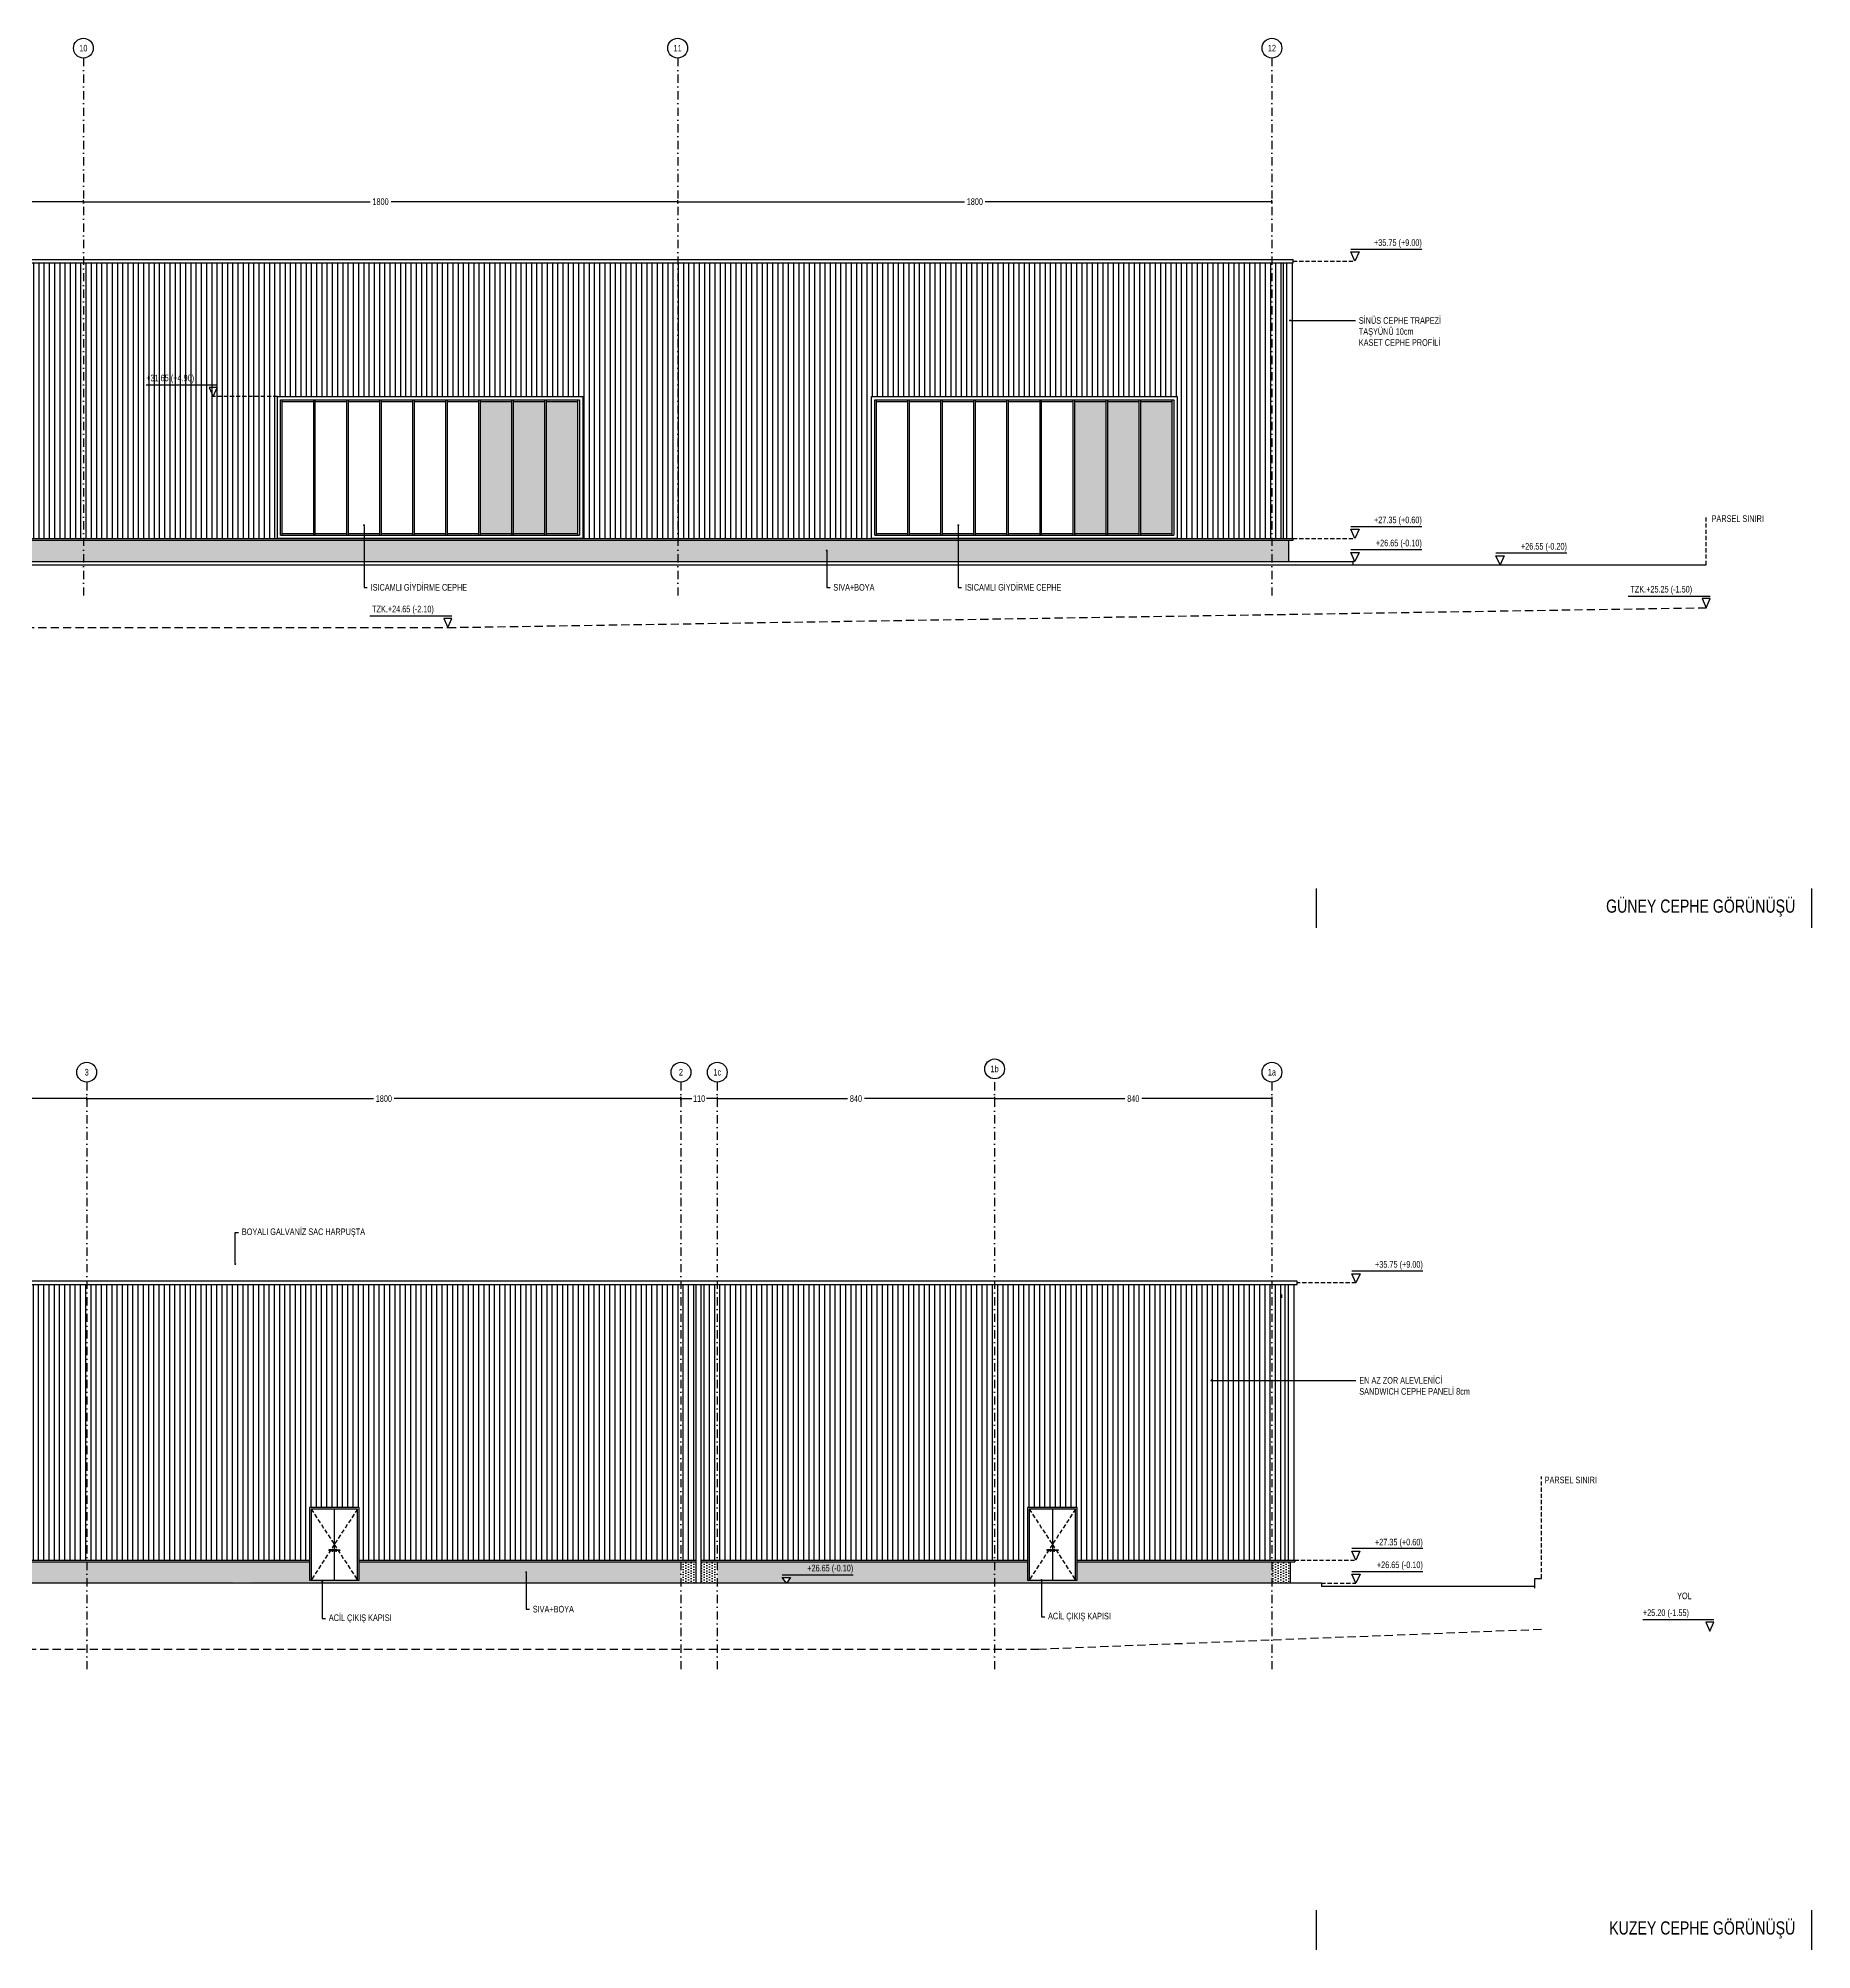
# Model space of a CAD drawing. Header units: centimetres. Extents: x 77182 to 116086, y 20619 to 33555.
# Drawn here: x 104340 to 109712, y 27765 to 33555 of the extents above; entities that cross this region are included whole.
import ezdxf
from ezdxf import colors
from ezdxf.entities.mleader import LeaderData, LeaderLine
from ezdxf.enums import TextEntityAlignment as Align
from ezdxf.math import Vec2, Vec3

# ---------------------------------------------------------------- set-up
doc = ezdxf.new("R2010")
doc.units = ezdxf.units.CM
doc.header["$LTSCALE"] = 100
doc.linetypes.add('DASHDOT2', pattern=[0.5, 0.25, -0.125, 0, -0.125])
doc.linetypes.add('HIDDEN2', pattern=[0.1875, 0.125, -0.0625])
for name, color, linetype in [('A-ANNO-DIMS', 187, 'Continuous'), ('A-ANNO-GRID', 155, 'DASHDOT2'), ('A-ANNO-IDEN', 50, 'Continuous'), ('A-ANNO-TEXT', 50, 'Continuous'), ('A-ANNO-TTBL', 157, 'Continuous'), ('A-ELEV-01', 255, 'Continuous'), ('A-ELEV-03', 251, 'Continuous'), ('A-ELEV-04', 250, 'Continuous'), ('A-HATCH', 253, 'Continuous'), ('A-WALL-HTCH', 8, 'Continuous'), ('A-WALL-INSL', 249, 'Continuous'), ('L-TOPO', 49, 'Continuous'), ('S-CONC', 5, 'Continuous')]:
    doc.layers.add(name, color=color, linetype=linetype)
doc.styles.add('Fields_100', font='act_simplex.shx', dxfattribs={"width": 0.8, "height": 20})
doc.styles.add('Fields_200', font='act_simplex.shx', dxfattribs={"width": 0.8, "height": 40})
doc.dimstyles.new('FIELDS_100', dxfattribs={"dimscale": 0, "dimtxt": 20, "dimasz": 5, "dimexe": 5, "dimexo": 5, "dimgap": 5, "dimtad": 0, "dimdec": 0, "dimzin": 0, "dimdsep": 46, "dimtxsty": 'Fields_100', "dimblk": 'DOT', "dimcen": 0.09, "dimclrt": 50, "dimadec": 0, "dimazin": 0, "dimtfac": 1, "dimtdec": 0, "dimtix": 1, "dimtofl": 0, "dimtmove": 1, "dimatfit": 3, "dimfxl": 5, "dimfxlon": 1, "dimtolj": 1, "dimtzin": 0, "dimarcsym": 0})
pattern_1 = [(0, (91842.1464, 96877.8117), (0, 2.74963066), [1.5875, -3.175]), (120, (91842.1464, 96877.8117), (-2.38125, -1.37481533), [1.5875, -3.175]), (60, (91843.734, 96877.8117), (-2.38125, 1.37481533), [1.5875, -3.175])]
pattern_2 = [(0, (93642.1464, 96877.8117), (0, 2.74963066), [1.5875, -3.175]), (120, (93642.1464, 96877.8117), (-2.38125, -1.37481533), [1.5875, -3.175]), (60, (93643.734, 96877.8117), (-2.38125, 1.37481533), [1.5875, -3.175])]
pattern_3 = [(90, (183780.2214, 93782.8104), (-7.9375, 3.96875), [0, -7.9375])]

# ---------------------------------------------------------------- blocks, each defined once
blk = doc.blocks.new('_Dot')
at = {"color": 0, "linetype": 'ByBlock', "lineweight": -2}
blk.add_line((-0.5, 0), (-1, 0), dxfattribs=at)
at = {"color": 0, "linetype": 'ByBlock', "const_width": 0.5}
blk.add_lwpolyline([(-0.25, 0, 1), (0.25, 0, 1)], format="xyb", close=True, dxfattribs=at)
blk = doc.blocks.new('*D71')
at = {"layer": 'A-ANNO-DIMS', "color": 0, "lineweight": -2, "transparency": 16777216}
for p, q in [((102677.3, 33055.2), (102677.3, 33065.2)), ((104477.3, 33055.2), (104477.3, 33065.2)), ((102682.3, 33060.2), (103545.7, 33060.2)), ((104472.3, 33060.2), (103609, 33060.2))]:
    blk.add_line(p, q, dxfattribs=at)
at = {"layer": 'DEFPOINTS', "color": 0, "transparency": 16777216}
for p in [(104477.3, 33060.2), (102677.3, 32901.2), (104477.3, 32901.2)]:
    blk.add_point(p, dxfattribs=at)
at = {"layer": 'A-ANNO-DIMS', "color": 0, "lineweight": -2, "transparency": 16777216, "xscale": 5, "yscale": 5, "zscale": 5, "rotation": 180}
blk.add_blockref('_Dot', (102677.3, 33060.2), dxfattribs=at)
at = {"layer": 'A-ANNO-DIMS', "color": 0, "lineweight": -2, "transparency": 16777216, "xscale": 5, "yscale": 5, "zscale": 5}
blk.add_blockref('_Dot', (104477.3, 33060.2), dxfattribs=at)
at = {"layer": 'A-ANNO-DIMS', "color": 50, "transparency": 16777216, "insert": (103577.3, 33060.2), "char_height": 20, "attachment_point": 5, "style": 'Fields_100'}
blk.add_mtext('\\A1;1800', dxfattribs=at)
blk = doc.blocks.new('*D72')
at = {"layer": 'A-ANNO-DIMS', "color": 0, "lineweight": -2, "transparency": 16777216}
for p, q in [((104477.3, 33055.2), (104477.3, 33065.2)), ((106277.3, 33055.2), (106277.3, 33065.2)), ((104482.3, 33060.2), (105345.7, 33060.2)), ((106272.3, 33060.2), (105409, 33060.2))]:
    blk.add_line(p, q, dxfattribs=at)
at = {"layer": 'DEFPOINTS', "color": 0, "transparency": 16777216}
for p in [(106277.3, 33060.2), (104477.3, 32901.2), (106277.3, 32901.2)]:
    blk.add_point(p, dxfattribs=at)
at = {"layer": 'A-ANNO-DIMS', "color": 0, "lineweight": -2, "transparency": 16777216, "xscale": 5, "yscale": 5, "zscale": 5, "rotation": 180}
blk.add_blockref('_Dot', (104477.3, 33060.2), dxfattribs=at)
at = {"layer": 'A-ANNO-DIMS', "color": 0, "lineweight": -2, "transparency": 16777216, "xscale": 5, "yscale": 5, "zscale": 5}
blk.add_blockref('_Dot', (106277.3, 33060.2), dxfattribs=at)
at = {"layer": 'A-ANNO-DIMS', "color": 50, "transparency": 16777216, "insert": (105377.3, 33060.2), "char_height": 20, "attachment_point": 5, "style": 'Fields_100'}
blk.add_mtext('\\A1;1800', dxfattribs=at)
blk = doc.blocks.new('*D73')
at = {"layer": 'A-ANNO-DIMS', "color": 0, "lineweight": -2, "transparency": 16777216}
for p, q in [((106277.3, 33055.2), (106277.3, 33065.2)), ((108077.3, 33055.2), (108077.3, 33065.2)), ((106282.3, 33060.2), (107145.7, 33060.2)), ((108072.3, 33060.2), (107209, 33060.2))]:
    blk.add_line(p, q, dxfattribs=at)
at = {"layer": 'DEFPOINTS', "color": 0, "transparency": 16777216}
for p in [(108077.3, 33060.2), (106277.3, 32901.2), (108077.3, 32901.2)]:
    blk.add_point(p, dxfattribs=at)
at = {"layer": 'A-ANNO-DIMS', "color": 0, "lineweight": -2, "transparency": 16777216, "xscale": 5, "yscale": 5, "zscale": 5, "rotation": 180}
blk.add_blockref('_Dot', (106277.3, 33060.2), dxfattribs=at)
at = {"layer": 'A-ANNO-DIMS', "color": 0, "lineweight": -2, "transparency": 16777216, "xscale": 5, "yscale": 5, "zscale": 5}
blk.add_blockref('_Dot', (108077.3, 33060.2), dxfattribs=at)
at = {"layer": 'A-ANNO-DIMS', "color": 50, "transparency": 16777216, "insert": (107177.3, 33060.2), "char_height": 20, "attachment_point": 5, "style": 'Fields_100'}
blk.add_mtext('\\A1;1800', dxfattribs=at)
blk = doc.blocks.new('*D56')
at = {"layer": 'A-ANNO-DIMS', "color": 0, "lineweight": -2, "transparency": 16777216}
for p, q in [((102687.3, 30338.5), (102687.3, 30348.5)), ((102692.3, 30343.5), (103555.7, 30343.5)), ((104482.3, 30343.5), (103619, 30343.5)), ((104487.3, 30338.5), (104487.3, 30348.5))]:
    blk.add_line(p, q, dxfattribs=at)
at = {"layer": 'DEFPOINTS', "color": 0, "transparency": 16777216}
for p in [(102687.3, 30343.5), (102687.3, 29498.5), (104487.3, 29498.5)]:
    blk.add_point(p, dxfattribs=at)
at = {"layer": 'A-ANNO-DIMS', "color": 0, "lineweight": -2, "transparency": 16777216, "xscale": 5, "yscale": 5, "zscale": 5, "rotation": 180}
blk.add_blockref('_Dot', (102687.3, 30343.5), dxfattribs=at)
at = {"layer": 'A-ANNO-DIMS', "color": 0, "lineweight": -2, "transparency": 16777216, "xscale": 5, "yscale": 5, "zscale": 5}
blk.add_blockref('_Dot', (104487.3, 30343.5), dxfattribs=at)
at = {"layer": 'A-ANNO-DIMS', "color": 50, "transparency": 16777216, "insert": (103587.3, 30343.5), "char_height": 20, "attachment_point": 5, "style": 'Fields_100'}
blk.add_mtext('\\A1;1800', dxfattribs=at)
blk = doc.blocks.new('*D63')
at = {"layer": 'A-ANNO-DIMS', "color": 0, "lineweight": -2, "transparency": 16777216}
for p, q in [((107237.3, 30348.5), (107237.3, 30338.5)), ((107242.3, 30343.5), (107631.8, 30343.5)), ((108072.3, 30343.5), (107682.9, 30343.5)), ((108077.3, 30348.5), (108077.3, 30338.5))]:
    blk.add_line(p, q, dxfattribs=at)
at = {"layer": 'DEFPOINTS', "color": 0, "transparency": 16777216}
for p in [(107237.3, 30393.5), (107237.3, 30343.5), (108077.3, 30393.5)]:
    blk.add_point(p, dxfattribs=at)
at = {"layer": 'A-ANNO-DIMS', "color": 0, "lineweight": -2, "transparency": 16777216, "xscale": 5, "yscale": 5, "zscale": 5, "rotation": 180}
blk.add_blockref('_Dot', (107237.3, 30343.5), dxfattribs=at)
at = {"layer": 'A-ANNO-DIMS', "color": 0, "lineweight": -2, "transparency": 16777216, "xscale": 5, "yscale": 5, "zscale": 5}
blk.add_blockref('_Dot', (108077.3, 30343.5), dxfattribs=at)
at = {"layer": 'A-ANNO-DIMS', "color": 50, "transparency": 16777216, "insert": (107657.3, 30343.5), "char_height": 20, "attachment_point": 5, "style": 'Fields_100'}
blk.add_mtext('\\A1;840', dxfattribs=at)
blk = doc.blocks.new('*D50')
at = {"layer": 'A-ANNO-DIMS', "color": 0, "lineweight": -2, "transparency": 16777216}
for p, q in [((106397.3, 30348.5), (106397.3, 30338.5)), ((106402.3, 30343.5), (106791.8, 30343.5)), ((107232.3, 30343.5), (106842.9, 30343.5)), ((107237.3, 30348.5), (107237.3, 30338.5))]:
    blk.add_line(p, q, dxfattribs=at)
at = {"layer": 'DEFPOINTS', "color": 0, "transparency": 16777216}
for p in [(106397.3, 30368.5), (106397.3, 30343.5), (107237.3, 30393.5)]:
    blk.add_point(p, dxfattribs=at)
at = {"layer": 'A-ANNO-DIMS', "color": 0, "lineweight": -2, "transparency": 16777216, "xscale": 5, "yscale": 5, "zscale": 5, "rotation": 180}
blk.add_blockref('_Dot', (106397.3, 30343.5), dxfattribs=at)
at = {"layer": 'A-ANNO-DIMS', "color": 0, "lineweight": -2, "transparency": 16777216, "xscale": 5, "yscale": 5, "zscale": 5}
blk.add_blockref('_Dot', (107237.3, 30343.5), dxfattribs=at)
at = {"layer": 'A-ANNO-DIMS', "color": 50, "transparency": 16777216, "insert": (106817.3, 30343.5), "char_height": 20, "attachment_point": 5, "style": 'Fields_100'}
blk.add_mtext('\\A1;840', dxfattribs=at)
blk = doc.blocks.new('*D51')
at = {"layer": 'A-ANNO-DIMS', "color": 0, "lineweight": -2, "transparency": 16777216}
for p, q in [((106287.3, 30348.5), (106287.3, 30338.5)), ((106292.3, 30343.5), (106319.8, 30343.5)), ((106392.3, 30343.5), (106364.9, 30343.5)), ((106397.3, 30348.5), (106397.3, 30338.5))]:
    blk.add_line(p, q, dxfattribs=at)
at = {"layer": 'DEFPOINTS', "color": 0, "transparency": 16777216}
for p in [(106287.3, 30368.5), (106287.3, 30343.5), (106397.3, 30368.5)]:
    blk.add_point(p, dxfattribs=at)
at = {"layer": 'A-ANNO-DIMS', "color": 0, "lineweight": -2, "transparency": 16777216, "xscale": 5, "yscale": 5, "zscale": 5, "rotation": 180}
blk.add_blockref('_Dot', (106287.3, 30343.5), dxfattribs=at)
at = {"layer": 'A-ANNO-DIMS', "color": 0, "lineweight": -2, "transparency": 16777216, "xscale": 5, "yscale": 5, "zscale": 5}
blk.add_blockref('_Dot', (106397.3, 30343.5), dxfattribs=at)
at = {"layer": 'A-ANNO-DIMS', "color": 50, "transparency": 16777216, "insert": (106342.3, 30343.5), "char_height": 20, "attachment_point": 5, "style": 'Fields_100'}
blk.add_mtext('\\A1;110', dxfattribs=at)
blk = doc.blocks.new('*D52')
at = {"layer": 'A-ANNO-DIMS', "color": 0, "lineweight": -2, "transparency": 16777216}
for p, q in [((104487.3, 30338.5), (104487.3, 30348.5)), ((104492.3, 30343.5), (105355.7, 30343.5)), ((106282.3, 30343.5), (105419, 30343.5)), ((106287.3, 30338.5), (106287.3, 30348.5))]:
    blk.add_line(p, q, dxfattribs=at)
at = {"layer": 'DEFPOINTS', "color": 0, "transparency": 16777216}
for p in [(104487.3, 30343.5), (104487.3, 29498.5), (106287.3, 29498.5)]:
    blk.add_point(p, dxfattribs=at)
at = {"layer": 'A-ANNO-DIMS', "color": 0, "lineweight": -2, "transparency": 16777216, "xscale": 5, "yscale": 5, "zscale": 5, "rotation": 180}
blk.add_blockref('_Dot', (104487.3, 30343.5), dxfattribs=at)
at = {"layer": 'A-ANNO-DIMS', "color": 0, "lineweight": -2, "transparency": 16777216, "xscale": 5, "yscale": 5, "zscale": 5}
blk.add_blockref('_Dot', (106287.3, 30343.5), dxfattribs=at)
at = {"layer": 'A-ANNO-DIMS', "color": 50, "transparency": 16777216, "insert": (105387.3, 30343.5), "char_height": 20, "attachment_point": 5, "style": 'Fields_100'}
blk.add_mtext('\\A1;1800', dxfattribs=at)

msp = doc.modelspace()

# ---------------------------------------------------------------- hatches: boundary and pattern name
at = {"layer": 'A-HATCH'}
h = msp.add_hatch(dxfattribs=at)
h.set_pattern_fill('LINE', color=256, scale=5, angle=90)
h.set_pattern_definition([(90, (84642.146, 96877.812), (-15.875, 1e-15), [])])
h.paths.add_polyline_path([(108112.3, 32875.4), (99032.3, 32875.4), (99032.3, 32040.4), (99664.8, 32040.4), (99664.8, 32470.4), (100589.8, 32470.4), (100589.8, 32040.4), (100971.1, 32040.4), (100971.1, 32200.4), (101121.1, 32200.4), (101121.1, 32040.4), (101464.8, 32040.4), (101464.8, 32470.4), (102389.8, 32470.4), (102389.8, 32040.4), (103264.8, 32040.4), (103264.8, 32470.4), (104189.8, 32470.4), (104189.8, 32040.4), (105064.8, 32040.4), (105064.8, 32470.4), (105989.8, 32470.4), (105989.8, 32040.4), (106864.8, 32040.4), (106864.8, 32470.4), (107789.8, 32470.4), (107789.8, 32040.4), (108112.3, 32040.4)])
h = msp.add_hatch(dxfattribs=at)
h.set_pattern_fill('DOTS', color=256, scale=5, angle=90)
h.set_pattern_definition([(90, (84642.146, 96877.812), (-7.9375, 3.96875), [0, -7.9375])])
h.paths.add_polyline_path([(99022.3, 32035.4), (97284.8, 32035.4), (97284.8, 31980.4), (97284.8, 31970.4), (99022.3, 31970.4)])
h.paths.add_polyline_path([(100971.1, 32035.4), (99032.3, 32035.4), (99032.3, 31970.4), (108127.3, 31970.4), (108127.3, 32035.4), (101121.1, 32035.4), (101121.1, 31980.4), (100971.1, 31980.4)])
h = msp.add_hatch(dxfattribs=at)
h.set_pattern_fill('LINE', color=256, scale=5, angle=90)
h.set_pattern_definition([(90, (183780.221, 93782.81), (-15.875, 1e-15), [])])
h.paths.add_polyline_path([(106332.3, 28945.4), (106332.3, 29780.4), (97342.3, 29780.4), (97342.3, 28945.4), (99462.3, 28945.4), (99462.3, 29105.4), (99612.3, 29105.4), (99612.3, 28945.4), (105162.3, 28945.4), (105162.3, 29105.4), (105312.3, 29105.4), (105312.3, 28945.4)])
h.paths.add_polyline_path([(106347.3, 29780.4), (106347.3, 28945.4), (107337.3, 28945.4), (107337.3, 29105.4), (107487.3, 29105.4), (107487.3, 28945.4), (108117.3, 28945.4), (108117.3, 29780.4)])
h.paths.add_polyline_path([(93082.3, 29490.4), (93082.3, 28945.4), (95862.3, 28945.4), (95862.3, 29105.4), (96012.3, 29105.4), (96012.3, 28945.4), (97332.3, 28945.4), (97332.3, 29780.4), (88252.3, 29780.4), (88252.3, 28945.4), (92112.3, 28945.4), (92112.3, 29105.4), (92262.3, 29105.4), (92262.3, 28945.4), (92492.3, 28945.4), (92492.3, 29490.4)])
h = msp.add_hatch(dxfattribs=at)
h.set_pattern_fill('DOTS', color=256, scale=5, angle=90)
h.set_pattern_definition(pattern_3)
h.paths.add_polyline_path([(107337.3, 28940.4), (107237.3, 28940.4), (107237.3, 28875.4), (108077.3, 28875.4), (108077.3, 28940.4), (107487.3, 28940.4), (107487.3, 29105.4), (107337.3, 29105.4)])
h.paths.add_polyline_path([(107342.3, 29100.4), (107482.3, 29100.4), (107482.3, 28885.4), (107380.6, 28885.4, -0.414214), (107379.1, 28883.9, -0.414214), (107377.6, 28885.4), (107342.3, 28885.4)], flags=16)
h.paths.add_polyline_path([(107395.3, 28974.4), (107395.3, 28976.4), (107401.6, 28976.4), (107412.3, 28992.9), (107423.1, 28976.4), (107429.3, 28976.4), (107429.3, 28974.4), (107419.6, 28974.4, -4.791288), (107419.6, 28976.4), (107423.1, 28976.4), (107412.3, 28992.9), (107401.6, 28976.4), (107405, 28976.4, -4.791288), (107405, 28974.4)], flags=0)
h = msp.add_hatch(dxfattribs=at)
h.set_pattern_fill('DOTS', color=256, scale=5, angle=90)
h.set_pattern_definition(pattern_3)
h.paths.add_polyline_path([(104487.3, 28940.4), (102687.3, 28940.4), (102687.3, 28875.4), (104487.3, 28875.4)])
h = msp.add_hatch(dxfattribs=at)
h.set_pattern_fill('DOTS', color=256, scale=5, angle=90)
h.set_pattern_definition(pattern_3)
h.paths.add_polyline_path([(105162.3, 28940.4), (104487.3, 28940.4), (104487.3, 28875.4), (104937.3, 28878.9, -1), (104937.3, 28881.9, -1), (104937.3, 28878.9), (106287.3, 28877.5), (106287.3, 28940.4), (105312.3, 28940.4), (105312.3, 28885.4), (105162.3, 28885.4)])
h = msp.add_hatch(dxfattribs=at)
h.set_pattern_fill('DOTS', color=256, scale=5, angle=90)
h.set_pattern_definition(pattern_3)
h.paths.add_polyline_path([(106332.3, 28940.4), (106287.3, 28940.4), (106287.3, 28877.5), (106287.3, 28875.4), (106332.3, 28875.4)])
h = msp.add_hatch(dxfattribs=at)
h.set_pattern_fill('DOTS', color=256, scale=5, angle=90)
h.set_pattern_definition(pattern_3)
h.paths.add_polyline_path([(106397.3, 28940.4), (106347.3, 28940.4), (106347.3, 28875.4), (106397.3, 28875.4)])
h = msp.add_hatch(dxfattribs=at)
h.set_pattern_fill('DOTS', color=256, scale=5, angle=90)
h.set_pattern_definition(pattern_3)
h.paths.add_polyline_path([(107237.3, 28940.4), (106397.3, 28940.4), (106397.3, 28875.4), (106606.5, 28875.4), (106594, 28892.9), (106619, 28892.9), (106606.5, 28875.4), (107237.3, 28875.4)])
h = msp.add_hatch(dxfattribs=at)
h.set_pattern_fill('DOTS', color=256, scale=5, angle=90)
h.set_pattern_definition(pattern_3)
h.paths.add_polyline_path([(108132.3, 28940.4), (108077.3, 28940.4), (108077.3, 28875.4), (108132.3, 28875.4)])
at = {"layer": 'A-WALL-HTCH'}
h = msp.add_hatch(dxfattribs=at)
h.set_pattern_fill('HEX', color=256, scale=0.5)
h.set_pattern_definition(pattern_1)
h.paths.add_polyline_path([(105774.8, 32455.4), (105679.8, 32455.4), (105679.8, 32055.4), (105774.8, 32055.4)])
h = msp.add_hatch(dxfattribs=at)
h.set_pattern_fill('HEX', color=256, scale=0.5)
h.set_pattern_definition(pattern_1)
h.paths.add_polyline_path([(105874.8, 32455.4), (105779.8, 32455.4), (105779.8, 32055.4), (105874.8, 32055.4)])
h.paths.add_polyline_path([(105974.8, 32455.4), (105879.8, 32455.4), (105879.8, 32055.4), (105974.8, 32055.4)])
h = msp.add_hatch(dxfattribs=at)
h.set_pattern_fill('HEX', color=256, scale=0.5)
h.set_pattern_definition(pattern_2)
h.paths.add_polyline_path([(107574.8, 32455.4), (107479.8, 32455.4), (107479.8, 32055.4), (107574.8, 32055.4)])
h = msp.add_hatch(dxfattribs=at)
h.set_pattern_fill('HEX', color=256, scale=0.5)
h.set_pattern_definition(pattern_2)
h.paths.add_polyline_path([(107674.8, 32455.4), (107579.8, 32455.4), (107579.8, 32055.4), (107674.8, 32055.4)])
h.paths.add_polyline_path([(107774.8, 32455.4), (107679.8, 32455.4), (107679.8, 32055.4), (107774.8, 32055.4)])

# ---------------------------------------------------------------- linework, layer by layer
at = {"layer": 'A-ANNO-DIMS', "linetype": 'HIDDEN2'}
for p, q in [((108141.3, 32880.4), (108328.8, 32880.4)), ((105064.8, 32470.4), (104870.3, 32470.4)), ((109392.5, 31960.4), (109392.5, 32110.3)), ((108141.3, 32040.4), (108328.8, 32040.4)), ((108328.8, 31970.4), (108322.3, 31970.4)), ((108331.8, 29785.4), (108153.7, 29785.4)), ((108893.3, 28890.4), (108893.3, 29198.5)), ((108146.3, 28945.4), (108331.5, 28945.4)), ((108227.3, 28875.4), (108331.9, 28875.4))]:
    msp.add_line(p, q, dxfattribs=at)
at = {"layer": 'A-ANNO-DIMS'}
for points in [[(108531.4, 32915.4), (108316.3, 32915.4)], [(108531.4, 32075.4), (108316.3, 32075.4)], [(108531.4, 32005.4), (108316.3, 32005.4)], [(108970.9, 31995.4), (108755.7, 31995.4)], [(109155.9, 31865.4), (109405, 31865.4)], [(105344.7, 31805.4), (105593.7, 31805.4)], [(108534.5, 29820.4), (108319.3, 29820.4)], [(108534.2, 28980.4), (108319, 28980.4)], [(106809.1, 28900.4), (106594, 28900.4)], [(108534.5, 28910.4), (108319.4, 28910.4)], [(109201, 28765.4), (109416.2, 28765.4)]]:
    msp.add_lwpolyline(points, dxfattribs=at)
for points in [[(108328.8, 32880.4), (108316.3, 32907.9), (108341.3, 32907.9)], [(108328.8, 32040.4), (108316.3, 32067.9), (108341.3, 32067.9)], [(108328.8, 31970.4), (108316.3, 31997.9), (108341.3, 31997.9)], [(108768.2, 31960.4), (108755.7, 31987.9), (108780.7, 31987.9)], [(109392.5, 31830.4), (109405, 31857.9), (109380, 31857.9)], [(105581.2, 31770.4), (105593.7, 31797.9), (105568.7, 31797.9)], [(108331.8, 29785.4), (108319.3, 29812.9), (108344.3, 29812.9)], [(108331.5, 28945.4), (108319, 28972.9), (108344, 28972.9)], [(106606.5, 28875.4), (106594, 28892.9), (106619, 28892.9)], [(108331.9, 28875.4), (108319.4, 28902.9), (108344.4, 28902.9)], [(109403.7, 28730.4), (109416.2, 28757.9), (109391.2, 28757.9)]]:
    msp.add_lwpolyline(points, close=True, dxfattribs=at)
at = {"layer": 'A-ANNO-DIMS', "elevation": 0}
msp.add_lwpolyline([(104667.7, 32505.4), (104882.8, 32505.4)], dxfattribs=at)
msp.add_lwpolyline([(104870.3, 32470.4), (104882.8, 32497.9), (104857.8, 32497.9)], close=True, dxfattribs=at)
at = {"layer": 'A-ANNO-GRID'}
for p, q in [((104477.3, 33495.3), (104477.3, 31860.4)), ((106277.3, 33495.3), (106277.3, 31860.4)), ((108077.3, 33495.3), (108077.3, 31860.4))]:
    msp.add_line(p, q, dxfattribs=at)
for points in [[(104487.3, 30393.5), (104487.3, 28610.4)], [(106287.3, 30393.5), (106287.3, 28610.4)], [(106397.3, 30393.5), (106397.3, 28610.4)], [(107237.3, 30393.5), (107237.3, 28610.4)], [(108077.3, 30393.5), (108077.3, 28610.4)]]:
    msp.add_lwpolyline(points, dxfattribs=at)
at = {"layer": 'A-ANNO-GRID', "linetype": 'Continuous', "ltscale": 10}
for centre in [(104477.3, 33525.3), (106277.3, 33525.3), (108077.3, 33525.3), (107237.3, 30433.5), (104487.3, 30423.5), (106287.3, 30423.5), (106397.3, 30423.5), (108077.3, 30423.5)]:
    msp.add_circle(centre, 30, dxfattribs=at)
at = {"layer": 'A-ANNO-TTBL'}
for points in [[(108212.4, 30860.4), (108212.4, 30980.4)], [(109712.4, 30860.4), (109712.4, 30980.4)], [(108212.4, 27765.4), (108212.4, 27885.4)], [(109712.4, 27765.4), (109712.4, 27885.4)]]:
    msp.add_lwpolyline(points, dxfattribs=at)
at = {"layer": 'A-ELEV-01'}
for p, q in [((108112.3, 32040.4), (108112.3, 32875.4)), ((108122.3, 32040.4), (108122.3, 32875.4)), ((108139.3, 32040.4), (108139.3, 32875.4)), ((108141.3, 32875.4), (108141.3, 32885.4)), ((101121.1, 32040.4), (108141.3, 32040.4)), ((101121.1, 32035.4), (108141.3, 32035.4)), ((108127.3, 32035.4), (108127.3, 31970.4)), ((108141.3, 32035.4), (108141.3, 32040.4)), ((106332.3, 29780.4), (106332.3, 28875.4)), ((106347.3, 29780.4), (106347.3, 28875.4)), ((108117.3, 28945.4), (108117.3, 29780.4)), ((108127.3, 28945.4), (108127.3, 29780.4)), ((108144.3, 28945.4), (108144.3, 29780.4)), ((99612.3, 28945.4), (105162.3, 28945.4)), ((99612.3, 28940.4), (105162.3, 28940.4)), ((105312.3, 28945.4), (106332.3, 28945.4)), ((105312.3, 28940.4), (106332.3, 28940.4)), ((106347.3, 28945.4), (107337.3, 28945.4)), ((106347.3, 28940.4), (107337.3, 28940.4)), ((107487.3, 28945.4), (108146.3, 28945.4)), ((107487.3, 28940.4), (108146.3, 28940.4)), ((105162.3, 28885.4), (105312.3, 28885.4)), ((107337.3, 28885.4), (107487.3, 28885.4))]:
    msp.add_line(p, q, dxfattribs=at)
for points in [[(88218.3, 32885.4), (108141.3, 32885.4)], [(88218.3, 32875.4), (108141.3, 32875.4)], [(97284.8, 31970.4), (108322.3, 31970.4), (108322.3, 31960.4)], [(88223, 29790.4), (88223, 29780.4), (108153.7, 29780.4), (108153.7, 29790.4), (88223, 29790.4)], [(105312.3, 28885.4), (105312.3, 29105.4), (105162.3, 29105.4), (105162.3, 28885.4)], [(105307.3, 28885.4), (105307.3, 29100.4), (105167.3, 29100.4), (105167.3, 28885.4)], [(105237.3, 29100.4), (105237.3, 28885.4)], [(107487.3, 28885.4), (107487.3, 29105.4), (107337.3, 29105.4), (107337.3, 28885.4)], [(107482.3, 28885.4), (107482.3, 29100.4), (107342.3, 29100.4), (107342.3, 28885.4)], [(107412.3, 29100.4), (107412.3, 28885.4)], [(108132.3, 28940.4), (108132.3, 28875.4)], [(108146.3, 28945.4), (108146.3, 28940.4)]]:
    msp.add_lwpolyline(points, dxfattribs=at)
at = {"layer": 'A-ELEV-01', "elevation": 0}
for points in [[(105064.8, 32470.4), (105989.8, 32470.4), (105989.8, 32040.4), (105064.8, 32040.4)], [(106864.8, 32470.4), (107789.8, 32470.4), (107789.8, 32040.4), (106864.8, 32040.4)]]:
    msp.add_lwpolyline(points, close=True, dxfattribs=at)
at = {"layer": 'A-ELEV-01'}
for points in [[(105232.3, 28974.4, 1), (105232.3, 28976.4), (105220.3, 28976.4), (105220.3, 28974.4)], [(105242.3, 28974.4, -1), (105242.3, 28976.4), (105254.3, 28976.4), (105254.3, 28974.4)], [(107407.3, 28974.4, 1), (107407.3, 28976.4), (107395.3, 28976.4), (107395.3, 28974.4)], [(107417.3, 28974.4, -1), (107417.3, 28976.4), (107429.3, 28976.4), (107429.3, 28974.4)]]:
    msp.add_lwpolyline(points, format="xyb", close=True, dxfattribs=at)
for centre, start, end in [((105232.3, 28975.4), 203.57818, 156.42182), ((105242.3, 28975.4), 23.57818, 336.42182), ((107407.3, 28975.4), 203.57818, 156.42182), ((107417.3, 28975.4), 23.57818, 336.42182)]:
    msp.add_arc(centre, 2.5, start, end, dxfattribs=at)
at = {"layer": 'A-ELEV-03'}
for p, q in [((105074.8, 32050.4), (105074.8, 32460.4)), ((105079.8, 32050.4, 0), (105079.8, 32460.4, 0)), ((105174.8, 32050.4), (105174.8, 32460.4)), ((105179.8, 32050.4), (105179.8, 32460.4)), ((105274.8, 32050.4), (105274.8, 32460.4)), ((105279.8, 32050.4), (105279.8, 32460.4)), ((105374.8, 32050.4), (105374.8, 32460.4)), ((105379.8, 32050.4), (105379.8, 32460.4)), ((105474.8, 32050.4), (105474.8, 32460.4)), ((105479.8, 32050.4), (105479.8, 32460.4)), ((105574.8, 32050.4), (105574.8, 32460.4)), ((105579.8, 32050.4), (105579.8, 32460.4)), ((105674.8, 32050.4), (105674.8, 32460.4)), ((105679.8, 32050.4), (105679.8, 32460.4)), ((105774.8, 32050.4), (105774.8, 32460.4)), ((105779.8, 32050.4), (105779.8, 32460.4)), ((105874.8, 32050.4), (105874.8, 32460.4)), ((105879.8, 32050.4), (105879.8, 32460.4)), ((105974.8, 32050.4), (105974.8, 32460.4)), ((105979.8, 32460.4), (105979.8, 32050.4)), ((106874.8, 32050.4), (106874.8, 32460.4)), ((106879.8, 32050.4, 0), (106879.8, 32460.4, 0)), ((106974.8, 32050.4), (106974.8, 32460.4)), ((106979.8, 32050.4), (106979.8, 32460.4)), ((107074.8, 32050.4), (107074.8, 32460.4)), ((107079.8, 32050.4), (107079.8, 32460.4)), ((107174.8, 32050.4), (107174.8, 32460.4)), ((107179.8, 32050.4), (107179.8, 32460.4)), ((107274.8, 32050.4), (107274.8, 32460.4)), ((107279.8, 32050.4), (107279.8, 32460.4)), ((107374.8, 32050.4), (107374.8, 32460.4)), ((107379.8, 32050.4), (107379.8, 32460.4)), ((107474.8, 32050.4), (107474.8, 32460.4)), ((107479.8, 32050.4), (107479.8, 32460.4)), ((107574.8, 32050.4), (107574.8, 32460.4)), ((107579.8, 32050.4), (107579.8, 32460.4)), ((107674.8, 32050.4), (107674.8, 32460.4)), ((107679.8, 32050.4), (107679.8, 32460.4)), ((107774.8, 32050.4), (107774.8, 32460.4)), ((107779.8, 32460.4), (107779.8, 32050.4))]:
    msp.add_line(p, q, dxfattribs=at)
at = {"layer": 'A-ELEV-03', "elevation": 0}
for points in [[(105074.8, 32460.4), (105979.8, 32460.4)], [(105079.8, 32455.4), (105174.8, 32455.4)], [(105179.8, 32455.4), (105274.8, 32455.4)], [(105279.8, 32455.4), (105374.8, 32455.4)], [(105379.8, 32455.4), (105474.8, 32455.4)], [(105479.8, 32455.4), (105574.8, 32455.4)], [(105579.8, 32455.4), (105674.8, 32455.4)], [(105679.8, 32455.4), (105774.8, 32455.4)], [(105779.8, 32455.4), (105874.8, 32455.4)], [(105879.8, 32455.4), (105974.8, 32455.4)], [(106874.8, 32460.4), (107779.8, 32460.4)], [(106879.8, 32455.4), (106974.8, 32455.4)], [(106979.8, 32455.4), (107074.8, 32455.4)], [(107079.8, 32455.4), (107174.8, 32455.4)], [(107179.8, 32455.4), (107274.8, 32455.4)], [(107279.8, 32455.4), (107374.8, 32455.4)], [(107379.8, 32455.4), (107474.8, 32455.4)], [(107479.8, 32455.4), (107574.8, 32455.4)], [(107579.8, 32455.4), (107674.8, 32455.4)], [(107679.8, 32455.4), (107774.8, 32455.4)], [(105074.8, 32050.4), (105979.8, 32050.4)], [(105079.8, 32055.4), (105174.8, 32055.4)], [(105179.8, 32055.4), (105274.8, 32055.4)], [(105279.8, 32055.4), (105374.8, 32055.4)], [(105379.8, 32055.4), (105474.8, 32055.4)], [(105479.8, 32055.4), (105574.8, 32055.4)], [(105579.8, 32055.4), (105674.8, 32055.4)], [(105679.8, 32055.4), (105874.8, 32055.4)], [(105879.8, 32055.4), (105974.8, 32055.4)], [(106874.8, 32050.4), (107779.8, 32050.4)], [(106879.8, 32055.4), (106974.8, 32055.4)], [(106979.8, 32055.4), (107074.8, 32055.4)], [(107079.8, 32055.4), (107174.8, 32055.4)], [(107179.8, 32055.4), (107274.8, 32055.4)], [(107279.8, 32055.4), (107374.8, 32055.4)], [(107379.8, 32055.4), (107474.8, 32055.4)], [(107479.8, 32055.4), (107674.8, 32055.4)], [(107679.8, 32055.4), (107774.8, 32055.4)]]:
    msp.add_lwpolyline(points, dxfattribs=at)
at = {"layer": 'A-ELEV-04', "linetype": 'HIDDEN2'}
for points in [[(105167.3, 29100.4), (105237.3, 28992.9), (105167.3, 28885.4)], [(105307.3, 29100.4), (105237.3, 28992.9), (105307.3, 28885.4)], [(107342.3, 29100.4), (107412.3, 28992.9), (107342.3, 28885.4)], [(107482.3, 29100.4), (107412.3, 28992.9), (107482.3, 28885.4)]]:
    msp.add_lwpolyline(points, dxfattribs=at)
at = {"layer": 'A-WALL-INSL'}
msp.add_line((108106.3, 29750.4), (108106.3, 29740.4), dxfattribs=at)
at = {"layer": 'L-TOPO', "color": 1, "linetype": 'HIDDEN2', "ltscale": 2}
for points in [[(87293.7, 31830.4), (88815.7, 31770.4), (105581.2, 31770.4), (109392.5, 31830.4)], [(108893.3, 28735.4), (107371.4, 28675.4), (89240.4, 28675.4), (85429.1, 28735.4)]]:
    msp.add_lwpolyline(points, dxfattribs=at)
at = {"layer": 'S-CONC'}
for p, q in [((87293.7, 31960.4), (109392.5, 31960.4)), ((108227.3, 28875.4), (108227.3, 28865.4)), ((108873.3, 28865.4), (108227.3, 28865.4)), ((108873.3, 28860.4), (108873.3, 28890.4)), ((108873.3, 28890.4), (108893.3, 28890.4))]:
    msp.add_line(p, q, dxfattribs=at)
msp.add_lwpolyline([(108227.3, 28875.4), (92112.6, 28875.4)], dxfattribs=at)

# ---------------------------------------------------------------- texts
at = {"layer": 'A-ANNO-DIMS', "color": 50, "char_height": 20, "style": 'Fields_100'}
for s, width, insert, attachment_point in [('+35.75 (+9.00)', 226.336, (108531.4, 32920.4), 9), ('+31.65 (+4.90)', 226.336, (104667.7, 32510.4), 7), ('+27.35 (+0.60)', 226.336, (108531.4, 32080.4), 9), ('+26.65 (-0.10)', 226.336, (108531.4, 32010.4), 9), ('+26.55 (-0.20)', 226.336, (108970.9, 32000.4), 9), ('TZK.+25.25 (-1.50)', 458.007, (109162.9, 31870.4), 7), ('TZK.+24.65 (-2.10)', 458.007, (105351.6, 31810.4), 7), ('+35.75 (+9.00)', 226.336, (108534.5, 29825.4), 9), ('PARSEL SINIRI', 226.336, (108903.3, 29198.5), 1), ('+27.35 (+0.60)', 226.336, (108534.2, 28984.2), 9), ('+26.65 (-0.10)', 226.336, (106809.1, 28905.4), 9), ('+26.65 (-0.10)', 226.336, (108534.5, 28915.4), 9), ('+25.20 (-1.55)', 226.336, (109201, 28770.4), 7)]:
    msp.add_mtext_dynamic_manual_height_columns(s, width=width, gutter_width=100, heights=[0], dxfattribs=dict(at, insert=insert, attachment_point=attachment_point))
at = {"layer": 'A-ANNO-GRID', "color": 50, "style": 'Fields_100', "width": 0.8}
for s, rotation, p in [('10', 359.92667, (104477.3, 33525.3)), ('11', 359.92667, (106277.3, 33525.3)), ('12', 359.92667, (108077.3, 33525.3)), ('3', 0.07333, (104487.3, 30423.5)), ('2', 0.07333, (106287.3, 30423.5)), ('1c', 0.07333, (106397.3, 30423.5)), ('1b', 0.07333, (107237.3, 30433.5)), ('1a', 0.07333, (108077.3, 30423.5))]:
    msp.add_text(s, height=20, rotation=rotation, dxfattribs=at).set_placement(p, align=Align.MIDDLE_CENTER)
at = {"layer": 'A-ANNO-IDEN', "insert": (109408.9, 32110.3), "char_height": 20, "attachment_point": 1, "style": 'Fields_100'}
msp.add_mtext_dynamic_manual_height_columns('PARSEL SINIRI', width=277.705, gutter_width=100, heights=[0], dxfattribs=at)
at = {"layer": 'A-ANNO-TEXT'}
for s, width, gutter_width, insert, char_height, attachment_point, style in [('GÜNEY CEPHE GÖRÜNÜŞÜ', 916.05, 12.5, (109662.4, 30920.4), 40, 6, 'Fields_200'), ('YOL', 211.606, 100, (109326.6, 28837.2), 20, 5, 'Fields_100'), ('KUZEY CEPHE GÖRÜNÜŞÜ', 916.05, 12.5, (109662.4, 27825.4), 40, 6, 'Fields_200')]:
    msp.add_mtext_dynamic_manual_height_columns(s, width=width, gutter_width=gutter_width, heights=[0], dxfattribs=dict(at, insert=insert, char_height=char_height, attachment_point=attachment_point, style=style))

# ---------------------------------------------------------------- dimensions: what is measured, and where the dimension line sits
at = {"layer": 'A-ANNO-DIMS'}
for base, p1, p2, picture, middle in [((104477.3, 33060.2), (102677.3, 32901.2), (104477.3, 32901.2), '*D71', (103577.3, 33060.2)), ((106277.3, 33060.2), (104477.3, 32901.2), (106277.3, 32901.2), '*D72', (105377.3, 33060.2)), ((108077.3, 33060.2), (106277.3, 32901.2), (108077.3, 32901.2), '*D73', (107177.3, 33060.2))]:
    dim = msp.add_linear_dim(base=base, p1=p1, p2=p2, dimstyle='FIELDS_100', override={"dimscale": 1}, dxfattribs=at)
    dim.commit()
    dim.dimension.update_dxf_attribs({"geometry": picture, "text_midpoint": middle})
for base, p1, p2, picture, middle in [((102687.3, 30343.5), (104487.3, 29498.5), (102687.3, 29498.5), '*D56', (103587.3, 30343.5)), ((104487.3, 30343.5), (106287.3, 29498.5), (104487.3, 29498.5), '*D52', (105387.3, 30343.5)), ((106287.3, 30343.5), (106397.3, 30368.5), (106287.3, 30368.5), '*D51', (106342.3, 30343.5)), ((106397.3, 30343.5), (107237.3, 30393.5), (106397.3, 30368.5), '*D50', (106817.3, 30343.5)), ((107237.3, 30343.5), (108077.3, 30393.5), (107237.3, 30393.5), '*D63', (107657.3, 30343.5))]:
    dim = msp.add_linear_dim(base=base, p1=p1, p2=p2, angle=180, dimstyle='FIELDS_100', override={"dimscale": 1}, dxfattribs=at)
    dim.commit()
    dim.dimension.update_dxf_attribs({"geometry": picture, "text_midpoint": middle})

# ---------------------------------------------------------------- leaders
ml = msp.add_multileader_mtext('Standard', dxfattribs=at)
ml.set_content('SİNÜS CEPHE TRAPEZİ\\PTAŞYÜNÜ 10cm\\PKASET CEPHE PROFİLİ', color=50, style='Fields_100')
ml.set_leader_properties(color=256)
ml.set_arrow_properties(name='DOT')
ml.build(insert=Vec2(0, 0))
ml.multileader.update_dxf_attribs({"dogleg_length": 10, "arrow_head_size": 6})
ctx = ml.context
ctx.base_point, ctx.char_height, ctx.arrow_head_size, ctx.landing_gap_size, ctx.plane_origin = Vec3(108330.5, 32700.4), 20, 6, 10, Vec3(108726, 32750.4)
notes = []
notes.append((ctx, [(0, (1, 1, 0), (108320.5, 32700.4), (1, 0), 10, [(0, [(108132.3, 32700.4)], 0, [])])]))
ctx.mtext.insert, ctx.mtext.flow_direction = Vec3(108340.5, 32710.4), 5
ml = msp.add_multileader_mtext('Standard', dxfattribs=at)
ml.set_content('ISICAMLI GİYDİRME CEPHE', color=50, style='Fields_100')
ml.set_leader_properties(color=256)
ml.set_arrow_properties(name='DOT')
ml.build(insert=Vec2(0, 0))
ml.multileader.update_dxf_attribs({"dogleg_length": 10, "arrow_head_size": 6})
ctx = ml.context
ctx.base_point, ctx.char_height, ctx.arrow_head_size, ctx.landing_gap_size, ctx.plane_origin = Vec3(105337.3, 31892.1), 20, 6, 10, Vec3(105763.6, 31998.4)
notes.append((ctx, [(0, (1, 1, 0), (105327.3, 31892.1), (1, 0), 10, [(0, [(105327.3, 32080.4)], 0, [])])]))
ctx.mtext.insert, ctx.mtext.flow_direction = Vec3(105347.3, 31902.1), 5
ml = msp.add_multileader_mtext('Standard', dxfattribs=at)
ml.set_content('ISICAMLI GİYDİRME CEPHE', color=50, style='Fields_100')
ml.set_leader_properties(color=256)
ml.set_arrow_properties(name='DOT')
ml.build(insert=Vec2(0, 0))
ml.multileader.update_dxf_attribs({"dogleg_length": 10, "arrow_head_size": 6})
ctx = ml.context
ctx.base_point, ctx.char_height, ctx.arrow_head_size, ctx.landing_gap_size, ctx.plane_origin = Vec3(107137.3, 31892.1), 20, 6, 10, Vec3(107563.6, 31998.4)
notes.append((ctx, [(0, (1, 1, 0), (107127.3, 31892.1), (1, 0), 10, [(0, [(107127.3, 32080.4)], 0, [])])]))
ctx.mtext.insert, ctx.mtext.flow_direction = Vec3(107147.3, 31902.1), 5
ml = msp.add_multileader_mtext('Standard', dxfattribs=at)
ml.set_content('SIVA+BOYA', color=50, style='Fields_100')
ml.set_leader_properties(color=256)
ml.set_arrow_properties(name='DOT')
ml.build(insert=Vec2(0, 0))
ml.multileader.update_dxf_attribs({"dogleg_length": 10, "arrow_head_size": 6})
ctx = ml.context
ctx.base_point, ctx.char_height, ctx.arrow_head_size, ctx.landing_gap_size, ctx.plane_origin = Vec3(106738.8, 31892.1), 20, 6, 10, Vec3(107183.5, 31998.4)
notes.append((ctx, [(0, (1, 1, 0), (106728.8, 31892.1), (1, 0), 10, [(0, [(106728.8, 32003.4)], 0, [])])]))
ctx.mtext.insert, ctx.mtext.flow_direction = Vec3(106748.8, 31902.1), 5
ml = msp.add_multileader_mtext('Standard', dxfattribs=at)
ml.set_content('BOYALI GALVANİZ SAC HARPUŞTA', color=50, style='Fields_100')
ml.set_leader_properties(color=256)
ml.set_arrow_properties(name='DOT')
ml.build(insert=Vec2(0, 0))
ml.multileader.update_dxf_attribs({"dogleg_length": 10, "arrow_head_size": 6})
ctx = ml.context
ctx.base_point, ctx.char_height, ctx.arrow_head_size, ctx.landing_gap_size, ctx.plane_origin = Vec3(104947.3, 29938.3), 20, 6, 10, Vec3(105392, 30044.5)
notes.append((ctx, [(0, (1, 1, 0), (104937.3, 29938.3), (1, 0), 10, [(0, [(104937.3, 29842.6)], 0, [])])]))
ctx.mtext.insert, ctx.mtext.flow_direction = Vec3(104957.3, 29950.2), 5
ml = msp.add_multileader_mtext('Standard', dxfattribs=at)
ml.set_content('EN AZ ZOR ALEVLENİCİ\\PSANDWICH CEPHE PANELİ 8cm', color=50, style='Fields_100')
ml.set_leader_properties(color=256)
ml.set_arrow_properties(name='DOT')
ml.build(insert=Vec2(0, 0))
ml.multileader.update_dxf_attribs({"dogleg_length": 10, "arrow_head_size": 6})
ctx = ml.context
ctx.base_point, ctx.char_height, ctx.arrow_head_size, ctx.landing_gap_size, ctx.plane_origin = Vec3(108331.8, 29490), 20, 6, 10, Vec3(108551.9, 29490)
notes.append((ctx, [(0, (1, 1, 0), (108321.8, 29490), (1, 0), 10, [(0, [(107893.9, 29490)], 0, [])])]))
ctx.mtext.insert, ctx.mtext.flow_direction = Vec3(108341.8, 29500), 5
ml = msp.add_multileader_mtext('Standard', dxfattribs=at)
ml.set_content('SIVA+BOYA', color=50, style='Fields_100')
ml.set_leader_properties(color=256)
ml.set_arrow_properties(name='DOT')
ml.build(insert=Vec2(0, 0))
ml.multileader.update_dxf_attribs({"dogleg_length": 10, "arrow_head_size": 6})
ctx = ml.context
ctx.base_point, ctx.char_height, ctx.arrow_head_size, ctx.landing_gap_size, ctx.plane_origin = Vec3(105828.4, 28797.1), 20, 6, 10, Vec3(106273, 28903.4)
notes.append((ctx, [(0, (1, 1, 0), (105818.4, 28797.1), (1, 0), 10, [(0, [(105818.4, 28908.4)], 0, [])])]))
ctx.mtext.insert, ctx.mtext.flow_direction = Vec3(105838.4, 28807.1), 5
ml = msp.add_multileader_mtext('Standard', dxfattribs=at)
ml.set_content('ACİL ÇIKIŞ KAPISI', color=50, style='Fields_100')
ml.set_leader_properties(color=256)
ml.set_arrow_properties(name='DOT')
ml.build(insert=Vec2(0, 0))
ml.multileader.update_dxf_attribs({"dogleg_length": 10, "arrow_head_size": 6})
ctx = ml.context
ctx.base_point, ctx.char_height, ctx.arrow_head_size, ctx.landing_gap_size, ctx.plane_origin = Vec3(105210.6, 28769.2), 20, 6, 10, Vec3(105655.2, 28875.4)
notes.append((ctx, [(0, (1, 1, 0), (105200.6, 28769.2), (1, 0), 10, [(0, [(105200.6, 28880.4)], 0, [])])]))
ctx.mtext.insert, ctx.mtext.flow_direction = Vec3(105220.6, 28781.1), 5
ml = msp.add_multileader_mtext('Standard', dxfattribs=at)
ml.set_content('ACİL ÇIKIŞ KAPISI', color=50, style='Fields_100')
ml.set_leader_properties(color=256)
ml.set_arrow_properties(name='DOT')
ml.build(insert=Vec2(0, 0))
ml.multileader.update_dxf_attribs({"dogleg_length": 10, "arrow_head_size": 6})
ctx = ml.context
ctx.base_point, ctx.char_height, ctx.arrow_head_size, ctx.landing_gap_size, ctx.plane_origin = Vec3(107389.1, 28774.2), 20, 6, 10, Vec3(107833.7, 28880.4)
notes.append((ctx, [(0, (1, 1, 0), (107379.1, 28774.2), (1, 0), 10, [(0, [(107379.1, 28885.4)], 0, [])])]))
ctx.mtext.insert, ctx.mtext.flow_direction = Vec3(107399.1, 28786.1), 5
for ctx, leaders in notes:
    for number, flags, end, landing, length, lines in leaders:
        leader = LeaderData()
        leader.index, (leader.has_last_leader_line, leader.has_dogleg_vector, leader.attachment_direction) = number, flags
        leader.last_leader_point, leader.dogleg_vector, leader.dogleg_length = Vec3(end), Vec3(landing), length
        for number, points, colour, breaks in lines:
            line = LeaderLine()
            line.index, line.vertices, line.color, line.breaks = number, Vec3.list(points), colors.encode_raw_color(colour), breaks
            leader.lines.append(line)
        ctx.leaders.append(leader)

doc.saveas('drawing.dxf')
